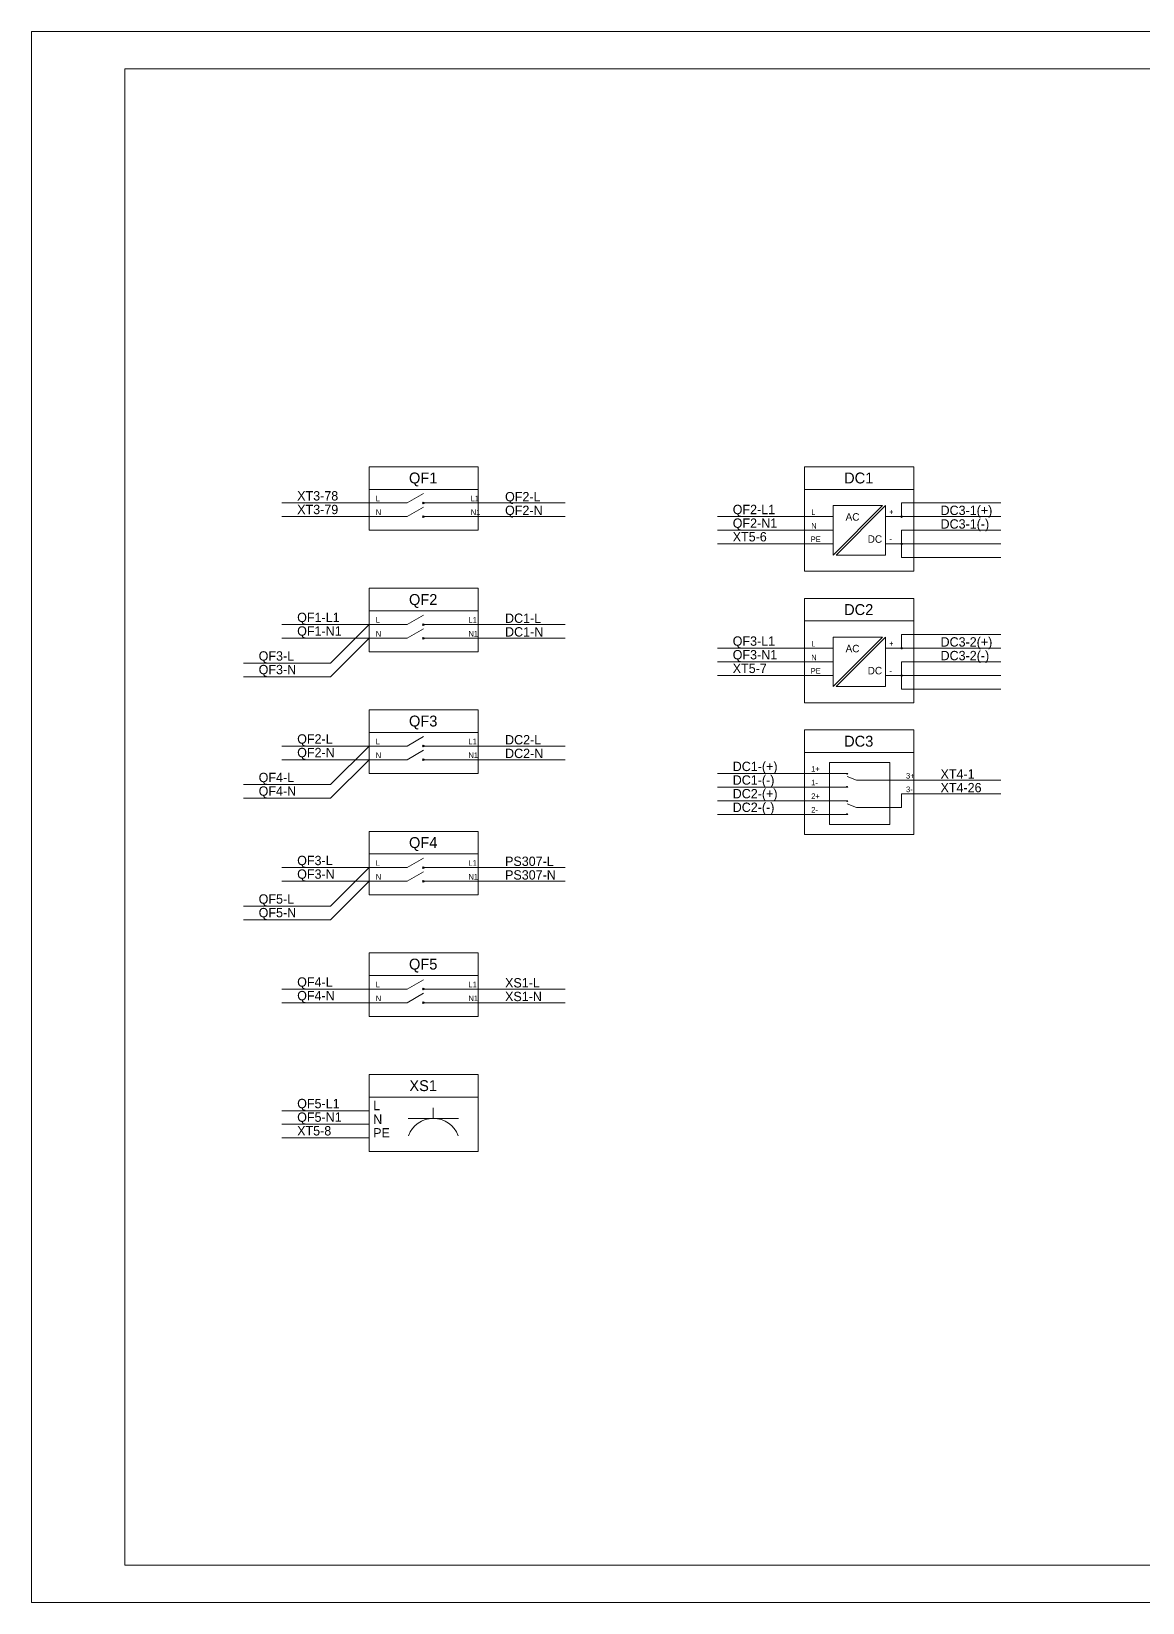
# Model space of a CAD drawing. Header units: millimetres. Extents: x 32626 to 72822, y 60047 to 123188.
# Drawn here: x 32626 to 35002, y 60047 to 63407 of the extents above; entities that cross this region are included whole.
import ezdxf
from ezdxf.enums import TextEntityAlignment as Align

# ---------------------------------------------------------------- set-up
doc = ezdxf.new("R2010")
doc.units = ezdxf.units.MM
doc.header["$LTSCALE"] = 10
for name, color, linetype, lineweight in [('1轮廓实线层', 7, 'Continuous', 18), ('2细线层', 4, 'Continuous', 18), ('图框层', 7, 'Continuous', 18)]:
    doc.layers.add(name, color=color, linetype=linetype, lineweight=lineweight)
doc.styles.add('样式 1', font='SIMYOU.TTF', dxfattribs={"width": 0.9})

msp = doc.modelspace()

# ---------------------------------------------------------------- hatches: boundary and pattern name
at = {"layer": '1轮廓实线层'}
h = msp.add_hatch(color=256, dxfattribs=at)
edge = h.paths.add_edge_path(flags=0)
edge.add_arc((34486.8, 62369.3), 1.5, 0, 360)
edge = h.paths.add_edge_path(flags=0)
edge.add_arc((34486.8, 62311), 1.5, 0, 360)
h = msp.add_hatch(color=256, dxfattribs=at)
edge = h.paths.add_edge_path(flags=0)
edge.add_arc((34486.8, 62087.9), 1.5, 0, 360)
edge = h.paths.add_edge_path(flags=0)
edge.add_arc((34486.8, 62029.5), 1.5, 0, 360)

# ---------------------------------------------------------------- linework, layer by layer
for p, q in [((33348.1, 62340.1), (33348.1, 62476)), ((33348.1, 62476), (33581.3, 62476)), ((33581.3, 62476), (33581.3, 62340.1)), ((34279.3, 62476), (34512.6, 62476)), ((34279.3, 62476), (34279.3, 62252.7)), ((34512.6, 62476), (34512.6, 62252.7)), ((33348.1, 62398.5), (33161.8, 62398.5)), ((33581.3, 62427.6), (33348.1, 62427.6)), ((33429.2, 62398.5), (33348.1, 62398.5)), ((33429.2, 62398.5), (33464.4, 62418.8)), ((33466.1, 62396.7), (33462.6, 62400.2)), ((33466.1, 62400.2), (33462.6, 62396.7)), ((33581.3, 62398.5), (33464.4, 62398.5)), ((33767.6, 62398.5), (33581.3, 62398.5)), ((34512.6, 62427.6), (34279.3, 62427.6)), ((34486.8, 62398.5), (34486.8, 62369.3)), ((34512.6, 62398.5), (34486.8, 62398.5)), ((34698.8, 62398.5), (34512.6, 62398.5)), ((33348.1, 62369.3), (33161.8, 62369.3)), ((33429.2, 62369.3), (33348.1, 62369.3)), ((33429.2, 62369.3), (33464.4, 62389.6)), ((33466.1, 62367.5), (33462.6, 62371.1)), ((33466.1, 62371.1), (33462.6, 62367.5)), ((33581.3, 62369.3), (33464.4, 62369.3)), ((33767.6, 62369.3), (33581.3, 62369.3)), ((34279.3, 62369.3), (34093.1, 62369.3)), ((34279.3, 62369.3), (34340.5, 62369.3)), ((34340.5, 62287.2), (34446.1, 62392.8)), ((34347, 62287.2), (34452.6, 62392.8)), ((34512.6, 62369.3), (34452.6, 62369.3)), ((34698.8, 62369.3), (34512.6, 62369.3)), ((33581.3, 62340.1), (33348.1, 62340.1)), ((34279.3, 62340.1), (34093.1, 62340.1)), ((34279.3, 62340.1), (34340.5, 62340.1)), ((34486.8, 62340.1), (34486.8, 62281.8)), ((34512.6, 62340.1), (34486.8, 62340.1)), ((34698.8, 62340.1), (34512.6, 62340.1)), ((34279.3, 62311), (34093.1, 62311)), ((34279.3, 62311), (34340.5, 62311)), ((34512.6, 62311), (34452.6, 62311)), ((34698.8, 62311), (34512.6, 62311)), ((34512.6, 62281.8), (34486.8, 62281.8)), ((34698.8, 62281.8), (34512.6, 62281.8)), ((34512.6, 62252.7), (34279.3, 62252.7)), ((33348.1, 62080.2), (33348.1, 62216)), ((33348.1, 62216), (33581.3, 62216)), ((33581.3, 62216), (33581.3, 62080.2)), ((34279.3, 62194.5), (34512.6, 62194.5)), ((34279.3, 62194.5), (34279.3, 61971.2)), ((34512.6, 62194.5), (34512.6, 61971.2)), ((33581.3, 62167.7), (33348.1, 62167.7)), ((33348.1, 62138.6), (33161.8, 62138.6)), ((33348.1, 62138.6), (33265.7, 62056.1)), ((33429.2, 62138.6), (33348.1, 62138.6)), ((33429.2, 62138.6), (33464.4, 62158.9)), ((33429.2, 62109.4), (33464.4, 62129.7)), ((33466.1, 62136.8), (33462.6, 62140.3)), ((33466.1, 62140.3), (33462.6, 62136.8)), ((33581.3, 62138.6), (33464.4, 62138.6)), ((33767.6, 62138.6), (33581.3, 62138.6)), ((34512.6, 62146.2), (34279.3, 62146.2)), ((33348.1, 62109.4), (33161.8, 62109.4)), ((33348.1, 62109.4), (33265.7, 62027)), ((33429.2, 62109.4), (33348.1, 62109.4)), ((33466.1, 62107.6), (33462.6, 62111.2)), ((33466.1, 62111.2), (33462.6, 62107.6)), ((33581.3, 62109.4), (33464.4, 62109.4)), ((33767.6, 62109.4), (33581.3, 62109.4)), ((34340.5, 62005.8), (34446.1, 62111.3)), ((34347, 62005.8), (34452.6, 62111.3)), ((34486.8, 62117), (34486.8, 62087.9)), ((34512.6, 62117), (34486.8, 62117)), ((34698.8, 62117), (34512.6, 62117)), ((33581.3, 62080.2), (33348.1, 62080.2)), ((34279.3, 62087.9), (34093.1, 62087.9)), ((34279.3, 62087.9), (34340.5, 62087.9)), ((34512.6, 62087.9), (34452.6, 62087.9)), ((34698.8, 62087.9), (34512.6, 62087.9)), ((33265.7, 62056.1), (33079.4, 62056.1)), ((33265.7, 62027), (33079.4, 62027)), ((34279.3, 62058.7), (34093.1, 62058.7)), ((34279.3, 62029.5), (34093.1, 62029.5)), ((34279.3, 62058.7), (34340.5, 62058.7)), ((34279.3, 62029.5), (34340.5, 62029.5)), ((34512.6, 62029.5), (34452.6, 62029.5)), ((34486.8, 62058.7), (34486.8, 62000.4)), ((34512.6, 62058.7), (34486.8, 62058.7)), ((34698.8, 62058.7), (34512.6, 62058.7)), ((34698.8, 62029.5), (34512.6, 62029.5)), ((34512.6, 62000.4), (34486.8, 62000.4)), ((34698.8, 62000.4), (34512.6, 62000.4)), ((34512.6, 61971.2), (34279.3, 61971.2)), ((33348.1, 61820.3), (33348.1, 61956.1)), ((33348.1, 61956.1), (33581.3, 61956.1)), ((33581.3, 61956.1), (33581.3, 61820.3)), ((33581.3, 61907.8), (33348.1, 61907.8)), ((33429.2, 61878.6), (33464.4, 61898.9)), ((34279.3, 61913.1), (34512.6, 61913.1)), ((34279.3, 61913.1), (34279.3, 61689.8)), ((34512.6, 61913.1), (34512.6, 61689.8)), ((33348.1, 61878.6), (33161.8, 61878.6)), ((33348.1, 61878.6), (33265.7, 61796.2)), ((33429.2, 61878.6), (33348.1, 61878.6)), ((33429.2, 61849.5), (33464.4, 61869.8)), ((33466.1, 61876.9), (33462.6, 61880.4)), ((33466.1, 61880.4), (33462.6, 61876.9)), ((33581.3, 61878.6), (33464.4, 61878.6)), ((33767.6, 61878.6), (33581.3, 61878.6)), ((34512.6, 61864.7), (34279.3, 61864.7)), ((33348.1, 61849.5), (33161.8, 61849.5)), ((33348.1, 61849.5), (33265.7, 61767.1)), ((33429.2, 61849.5), (33348.1, 61849.5)), ((33466.1, 61847.7), (33462.6, 61851.3)), ((33466.1, 61851.3), (33462.6, 61847.7)), ((33581.3, 61849.5), (33464.4, 61849.5)), ((33767.6, 61849.5), (33581.3, 61849.5)), ((33265.7, 61796.2), (33079.4, 61796.2)), ((33581.3, 61820.3), (33348.1, 61820.3)), ((34279.3, 61820), (34093.1, 61820)), ((34279.3, 61790.8), (34093.1, 61790.8)), ((34279.3, 61820), (34371.5, 61820)), ((34279.3, 61790.8), (34371.5, 61790.8)), ((34390.2, 61805.4), (34370.1, 61813.4)), ((34390.2, 61805.4), (34512.6, 61805.4)), ((34698.8, 61805.4), (34512.6, 61805.4)), ((33265.7, 61767.1), (33079.4, 61767.1)), ((34279.3, 61761.6), (34093.1, 61761.6)), ((34279.3, 61761.6), (34371.5, 61761.6)), ((34512.6, 61776.3), (34486.8, 61776.3)), ((34486.8, 61776.3), (34486.8, 61747)), ((34698.8, 61776.3), (34512.6, 61776.3)), ((34279.3, 61732.5), (34093.1, 61732.5)), ((34279.3, 61732.5), (34371.5, 61732.5)), ((34390.2, 61747), (34370.1, 61754.9)), ((34390.2, 61747), (34452.3, 61747)), ((34452.3, 61747), (34486.8, 61747)), ((33348.1, 61560.4), (33348.1, 61696.2)), ((33348.1, 61696.2), (33581.3, 61696.2)), ((33581.3, 61696.2), (33581.3, 61560.4)), ((34512.6, 61689.8), (34279.3, 61689.8)), ((33581.3, 61647.9), (33348.1, 61647.9)), ((33429.2, 61618.7), (33464.4, 61639)), ((33348.1, 61618.7), (33161.8, 61618.7)), ((33348.1, 61589.6), (33161.8, 61589.6)), ((33348.1, 61618.7), (33265.7, 61536.3)), ((33348.1, 61589.6), (33265.7, 61507.2)), ((33429.2, 61618.7), (33348.1, 61618.7)), ((33429.2, 61589.6), (33348.1, 61589.6)), ((33429.2, 61589.6), (33464.4, 61609.9)), ((33466.1, 61617), (33462.6, 61620.5)), ((33466.1, 61620.5), (33462.6, 61617)), ((33466.1, 61587.8), (33462.6, 61591.3)), ((33466.1, 61591.3), (33462.6, 61587.8)), ((33581.3, 61618.7), (33464.4, 61618.7)), ((33581.3, 61589.6), (33464.4, 61589.6)), ((33767.6, 61618.7), (33581.3, 61618.7)), ((33767.6, 61589.6), (33581.3, 61589.6)), ((33581.3, 61560.4), (33348.1, 61560.4)), ((33265.7, 61536.3), (33079.4, 61536.3)), ((33265.7, 61507.2), (33079.4, 61507.2)), ((33348.1, 61300.5), (33348.1, 61436.3)), ((33348.1, 61436.3), (33581.3, 61436.3)), ((33581.3, 61436.3), (33581.3, 61300.5)), ((33581.3, 61388), (33348.1, 61388)), ((33348.1, 61358.8), (33161.8, 61358.8)), ((33429.2, 61358.8), (33348.1, 61358.8)), ((33429.2, 61358.8), (33464.4, 61379.1)), ((33466.1, 61357.1), (33462.6, 61360.6)), ((33466.1, 61360.6), (33462.6, 61357.1)), ((33581.3, 61358.8), (33464.4, 61358.8)), ((33767.6, 61358.8), (33581.3, 61358.8)), ((33348.1, 61329.7), (33161.8, 61329.7)), ((33429.2, 61329.7), (33348.1, 61329.7)), ((33429.2, 61329.7), (33464.4, 61350)), ((33466.1, 61327.9), (33462.6, 61331.4)), ((33466.1, 61331.4), (33462.6, 61327.9)), ((33581.3, 61329.7), (33464.4, 61329.7)), ((33767.6, 61329.7), (33581.3, 61329.7)), ((33581.3, 61300.5), (33348.1, 61300.5)), ((33348.1, 61011.4), (33348.1, 61176.4)), ((33348.1, 61176.4), (33581.3, 61176.4)), ((33581.3, 61176.4), (33581.3, 61011.4)), ((33581.3, 61128.1), (33348.1, 61128.1)), ((33348.1, 61098.9), (33161.8, 61098.9)), ((33485.4, 61082.4), (33485.4, 61105)), ((33348.1, 61069.8), (33161.8, 61069.8)), ((33431.5, 61082.4), (33539.4, 61082.4)), ((33348.1, 61040.6), (33161.8, 61040.6)), ((33581.3, 61011.4), (33348.1, 61011.4))]:
    msp.add_line(p, q, dxfattribs=at)
for points in [[(34340.5, 62392.8), (34446.1, 62392.8)], [(34340.5, 62287.2), (34340.5, 62392.8)], [(34452.6, 62392.8), (34452.6, 62287.2), (34347, 62287.2)], [(34340.5, 62111.3), (34446.1, 62111.3)], [(34340.5, 62005.8), (34340.5, 62111.3)], [(34452.6, 62111.3), (34452.6, 62005.8), (34347, 62005.8)]]:
    msp.add_lwpolyline(points, dxfattribs=at)
msp.add_lwpolyline([(34332.5, 61843.3), (34461.3, 61843.3), (34461.3, 61710.6), (34332.5, 61710.6)], close=True, dxfattribs=at)
for centre in [(34486.8, 62369.3), (34486.8, 62311), (34486.8, 62087.9), (34486.8, 62029.5)]:
    msp.add_circle(centre, 1.5, dxfattribs=at)
for centre, radius, start, end in [((34370, 61820), 1.5, 180, 0), ((34370, 61790.8), 1.5, 0, 180), ((34370, 61761.6), 1.5, 180, 0), ((34370, 61732.5), 1.5, 0, 180), ((33485.4, 61026.1), 56.4, 20.0361, 159.9639)]:
    msp.add_arc(centre, radius, start, end, dxfattribs=at)
at = {"layer": '2细线层'}
for p, q in [((32626, 60047), (32626, 63407)), ((37378, 63407), (32626, 63407)), ((37378, 60047), (32626, 60047))]:
    msp.add_line(p, q, dxfattribs=at)
at = {"layer": '图框层'}
for p, q in [((32826, 60127), (32826, 63327)), ((37298, 63327), (32826, 63327)), ((32826, 60127), (37298, 60127))]:
    msp.add_line(p, q, dxfattribs=at)

# ---------------------------------------------------------------- texts
at = {"layer": '1轮廓实线层', "style": '样式 1'}
for s, p in [('QF1', (33463.7, 62440.3)), ('DC1', (34395, 62440.3)), ('QF2', (33463.7, 62180.4)), ('DC2', (34395, 62158.9)), ('QF3', (33463.7, 61920.5)), ('DC3', (34395, 61877.4)), ('QF4', (33463.7, 61660.6)), ('QF5', (33463.7, 61400.7)), ('XS1', (33463.7, 61140.8))]:
    msp.add_text(s, height=23.33, dxfattribs=at).set_placement(p, align=Align.CENTER)
for s, height, p in [('XT3-78', 20, (33194.3, 62403.8)), ('L', 12, (33362.2, 62402.3)), ('L1', 12, (33565.4, 62402.3)), ('QF2-L', 20, (33638.8, 62402)), ('XT3-79', 20, (33194.3, 62374.6)), ('N', 12, (33362.2, 62372.8)), ('N1', 12, (33565.4, 62372.8)), ('QF2-N', 20, (33638.8, 62372.8)), ('QF2-L1', 20, (34125.6, 62374.6)), ('QF2-N1', 20, (34125.6, 62345.4)), ('L', 12, (34293.5, 62373.1)), ('AC', 16, (34366.9, 62360.7)), ('+', 12, (34460.1, 62373.6)), ('DC3-1(+)', 20, (34570, 62372.8)), ('DC3-1(-)', 20, (34570, 62343.7)), ('XT5-6', 20, (34125.6, 62316.3)), ('N', 12, (34293.5, 62343.7)), ('DC', 16, (34414.2, 62313.4)), ('PE', 12, (34292.3, 62314.9)), ('-', 12, (34460.7, 62315.2)), ('QF1-L1', 20, (33194.3, 62143.8)), ('DC1-L', 20, (33638.8, 62142.1)), ('QF1-N1', 20, (33194.3, 62114.7)), ('L', 12, (33362.2, 62142.4)), ('L1', 12, (33560.5, 62142.4)), ('DC1-N', 20, (33638.8, 62112.9)), ('N', 12, (33362.2, 62112.9)), ('N1', 12, (33560.5, 62112.9)), ('QF3-L1', 20, (34125.6, 62093.2)), ('L', 12, (34293.5, 62091.7)), ('AC', 16, (34366.9, 62079.2)), ('+', 12, (34460.1, 62092.1)), ('DC3-2(+)', 20, (34570, 62091.4)), ('QF3-L', 20, (33111.9, 62061.4)), ('QF3-N1', 20, (34125.6, 62064)), ('N', 12, (34293.5, 62062.2)), ('DC3-2(-)', 20, (34570, 62062.2)), ('QF3-N', 20, (33111.9, 62032.3)), ('XT5-7', 20, (34125.6, 62034.8)), ('PE', 12, (34292.3, 62033.4)), ('DC', 16, (34414.2, 62032)), ('-', 12, (34460.7, 62033.8)), ('QF2-L', 20, (33194.3, 61883.9)), ('L', 12, (33362.2, 61882.5)), ('L1', 12, (33560.5, 61882.5)), ('DC2-L', 20, (33638.8, 61882.2)), ('QF2-N', 20, (33194.3, 61854.8)), ('N', 12, (33362.2, 61853)), ('N1', 12, (33560.5, 61853)), ('DC2-N', 20, (33638.8, 61853)), ('DC1-(+)', 20, (34125.6, 61825.2)), ('1+', 12, (34293.5, 61823.8)), ('XT4-1', 20, (34570, 61809)), ('QF4-L', 20, (33111.9, 61801.5)), ('QF4-N', 20, (33111.9, 61772.4)), ('DC1-(-)', 20, (34125.6, 61796.1)), ('1-', 12, (34293.5, 61794.6)), ('3+', 12, (34496.2, 61809.2)), ('3-', 12, (34496.2, 61780.1)), ('XT4-26', 20, (34570, 61779.8)), ('DC2-(+)', 20, (34125.6, 61766.9)), ('DC2-(-)', 20, (34125.6, 61737.8)), ('2+', 12, (34293.5, 61765.5)), ('2-', 12, (34293.5, 61736.3)), ('QF3-L', 20, (33194.3, 61624)), ('L', 12, (33362.2, 61622.6)), ('L1', 12, (33560.5, 61622.6)), ('PS307-L', 20, (33638.8, 61622.3)), ('QF3-N', 20, (33194.3, 61594.9)), ('N', 12, (33362.2, 61593.1)), ('N1', 12, (33560.5, 61593.1)), ('PS307-N', 20, (33638.8, 61593.1)), ('QF5-L', 20, (33111.9, 61541.6)), ('QF5-N', 20, (33111.9, 61512.5)), ('QF4-L', 20, (33194.3, 61364.1)), ('QF4-N', 20, (33194.3, 61335)), ('L', 12, (33362.2, 61362.7)), ('L1', 12, (33560.5, 61362.7)), ('XS1-L', 20, (33638.8, 61362.4)), ('N', 12, (33362.2, 61333.2)), ('N1', 12, (33560.5, 61333.2)), ('XS1-N', 20, (33638.8, 61333.2)), ('QF5-L1', 20, (33194.3, 61104.2)), ('L', 20, (33356.8, 61100)), ('QF5-N1', 20, (33194.3, 61075.1)), ('N', 20, (33356.8, 61070.8)), ('XT5-8', 20, (33194.3, 61045.9)), ('PE', 20, (33356.8, 61041.6))]:
    msp.add_text(s, height=height, dxfattribs=at).set_placement(p)

doc.saveas('drawing.dxf')
